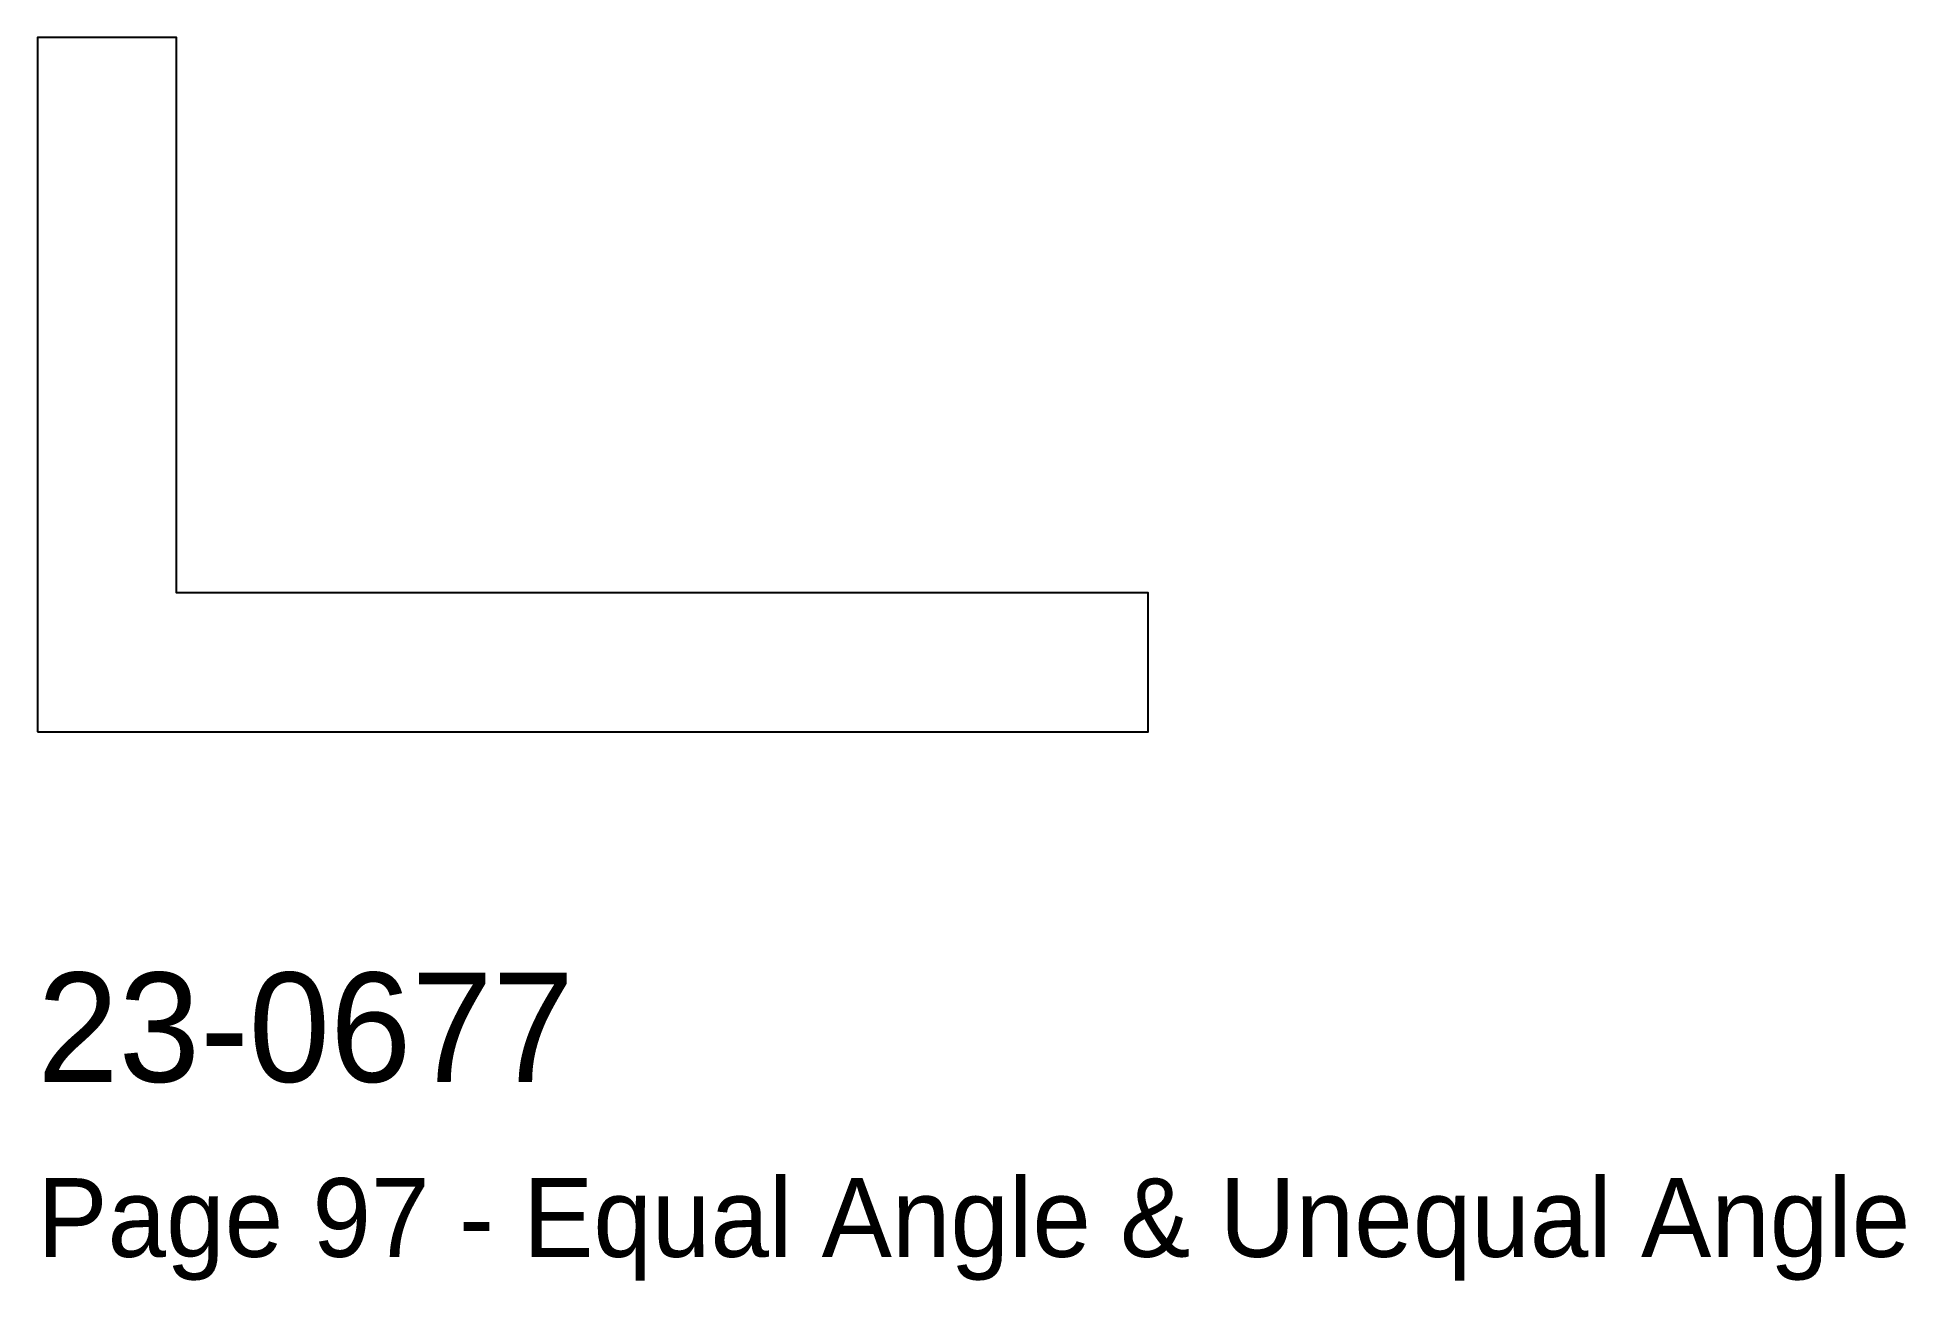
# Model space of a CAD drawing. Header units: millimetres. Extents: x 0 to 42.7, y -12.5 to 15.9.
import ezdxf

# ---------------------------------------------------------------- set-up
doc = ezdxf.new("R2010")
doc.units = ezdxf.units.MM
doc.layers.add('INFO', color=7, linetype='Continuous')
doc.layers.add('PROFILE', color=7, linetype='Continuous')

msp = doc.modelspace()

# ---------------------------------------------------------------- linework, layer by layer
at = {"layer": 'PROFILE'}
msp.add_lwpolyline([(0, 0), (25.4, 0), (25.4, 3.18), (3.18, 3.18), (3.18, 15.88), (0, 15.88)], close=True, dxfattribs=at)

# ---------------------------------------------------------------- texts
at = {"layer": 'INFO'}
for s, height, p in [('23-0677', 2.5, (0, -8)), ('Page 97 - Equal Angle & Unequal Angle', 1.8, (0, -12))]:
    msp.add_text(s, height=height, dxfattribs=at).set_placement(p)

doc.saveas('drawing.dxf')
